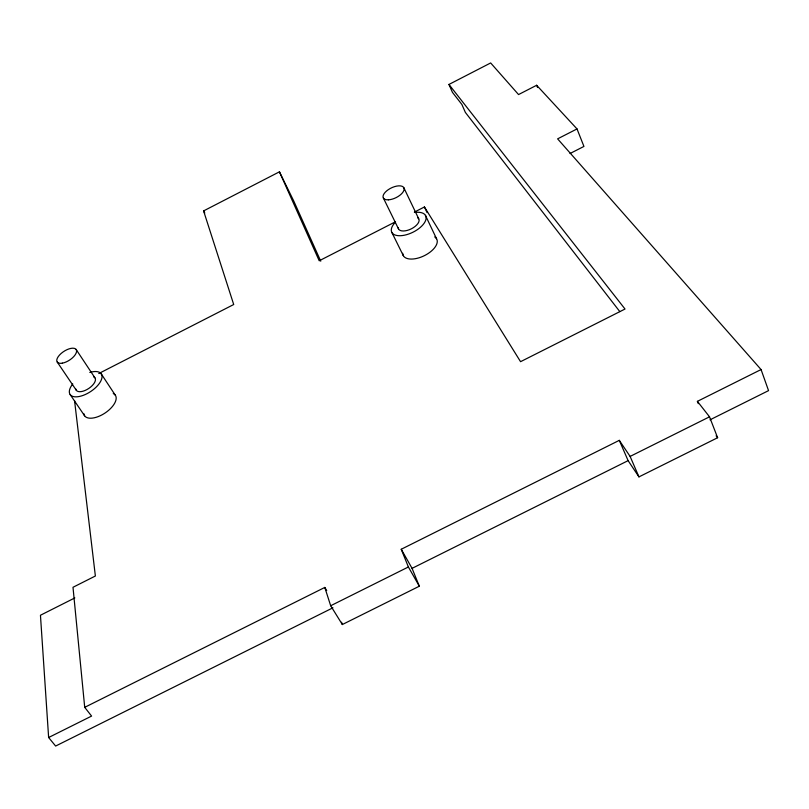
<?xml version="1.0" encoding="UTF-8"?>
<svg xmlns="http://www.w3.org/2000/svg" width="809" height="809" viewBox="0 0 809 809"><rect width="100%" height="100%" fill="white"/><g stroke="black" fill="none" stroke-linecap="round" stroke-linejoin="round"><path stroke-width="1.21" d="M98.769 373.536L233.71 304.518L203.585 210.916L279.439 171.821L293.616 200.733L320.758 261.196M619.815 311.607L465.377 112.431L461.868 104.452L452.443 92.357L448.955 84.449L490.659 62.95L518.549 94.562L536.65 85.269L577.019 128.934L583.936 146.429L570.021 153.528M395.328 221.858L319.221 260.781L279.439 171.821M414.35 212.13L424.422 206.973L520.561 361.684L625.023 309.028L448.955 84.449M577.019 128.934L557.613 138.855L761.067 369.551L768.55 390.626L709.989 419.831M74.832 597.922L40.45 615.245L48.631 737.515L55.629 746.05L332.934 607.802M48.631 737.515L91.589 716.076L84.712 707.339L324.793 587.435L326.715 590.55M324.793 587.435L330.679 605.739L342.338 624.538L419.325 586.212L408.393 566.978L401.234 549.26L619.3 440.349L630.11 456.418L638.958 476.885L717.623 437.73L709.523 416.817L697.398 401.345L761.067 369.551M330.679 605.739L408.393 566.978M630.11 456.418L709.523 416.817M419.325 586.212L412.064 568.353L628.108 460.645L638.958 476.885M716.107 435.778L717.623 437.73M70.161 394.559L84.632 415.836M57.267 362.098L76.4 390.403M76.066 349.377L94.896 377.783M101.095 373.657L115.202 395.045M203.585 210.916L204.798 213.04M401.234 549.26L412.064 568.353M391.88 232.486L403.327 255.684M383.375 198.023L398.584 229.058M403.762 187.577L418.708 218.774M425.423 215.336L436.547 238.736M424.422 206.973L427.081 212.585M619.3 440.349L628.108 460.645M536.65 85.269L537.55 87.483M697.398 401.345L698.298 403.651M341.58 622.232L342.338 624.538M74.539 400.546L95.371 576.008L73.002 587.283L84.712 707.339M93.733 376.913A11.205 5.339 -33.3 0 1 88.929 388.35A11.205 5.339 -33.3 0 1 75.884 389.078M89.809 372.443A18.678 8.889 -33.3 0 1 100.812 381.029A18.678 8.889 -33.3 0 1 77.492 396.764A18.678 8.889 -33.3 0 1 72.759 383.941M434.706 236.936A18.658 9.445 -25.9 0 1 424.765 255.472A18.658 9.445 -25.9 0 1 402.71 253.268M415.078 212.433A18.85 9.263 -26 0 1 424.088 223.314A18.85 9.263 -26 0 1 398.857 235.712A18.85 9.263 -26 0 1 395.54 222.04M417.626 217.712A11.306 5.562 -26 0 1 411.488 228.755A11.306 5.562 -26 0 1 398.21 227.632M113.26 393.548A18.486 9.061 -33.5 0 1 105.352 412.823A18.486 9.061 -33.5 0 1 83.802 413.561M62.354 363.16A11.346 5.188 -33.1 0 0 76.582 350.651A11.346 5.188 -33.1 0 0 61.12 353.482A11.346 5.188 -33.1 0 0 62.354 363.16M388.391 199.823A11.457 5.41 -26.1 0 0 404.146 188.952A11.457 5.41 -26.1 0 0 388.229 189.71A11.457 5.41 -26.1 0 0 388.391 199.823"/></g></svg>
